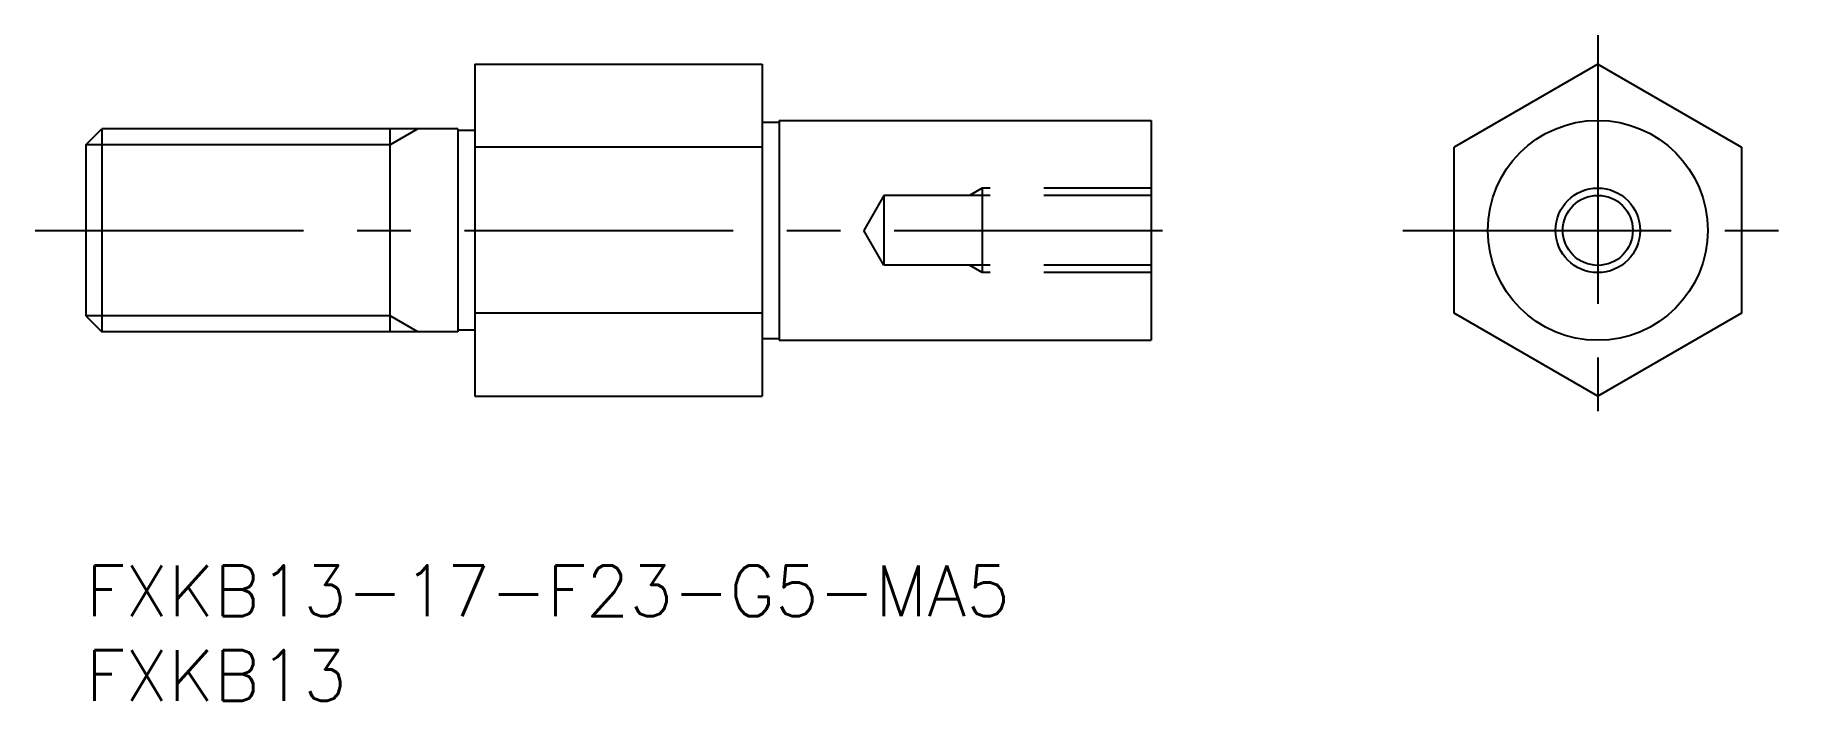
# Model space of a CAD drawing. Extents: x -3 to 101, y -8 to 31.
import ezdxf

# ---------------------------------------------------------------- set-up
doc = ezdxf.new("R2010")
doc.units = 0
doc.header["$LTSCALE"] = 0.5
doc.linetypes.add('CENTER', pattern=[50.8, 31.75, -6.35, 6.35, -6.35])
doc.linetypes.add('DASHED', pattern=[19.05, 12.7, -6.35])
for name, color, linetype in [('MSM_CENTER', 1, 'CENTER'), ('MSM_CONTINUOUS', 7, 'CONTINUOUS'), ('MSM_DASHED', 4, 'DASHED'), ('MSM_NARROW', 5, 'CONTINUOUS'), ('MSM_PART_NUMBER', 7, 'CONTINUOUS')]:
    doc.layers.add(name, color=color, linetype=linetype)
doc.styles.get("Standard").update_dxf_attribs({"font": 'txt.shx', "height": 3, "bigfont": 'bigfont.shx'})

# ---------------------------------------------------------------- blocks, each defined once
blk = doc.blocks.new('*U13')
at = {"layer": 'MSM_PART_NUMBER'}
blk.add_text('FXKB13-17-F23-G5-MA5', height=3, dxfattribs=at).set_placement((0, -3))
blk = doc.blocks.new('*U14')
at = {"layer": 'MSM_PART_NUMBER'}
blk.add_text('FXKB13', height=3, dxfattribs=at).set_placement((0, -8))

msp = doc.modelspace()

# ---------------------------------------------------------------- linework, layer by layer
at = {"layer": 'MSM_CENTER'}
for p, q in [((89.41, 31.35), (89.41, 8.28)), ((-3, 19.81), (66.02, 19.81)), ((77.88, 19.81), (100.95, 19.81))]:
    msp.add_line(p, q, dxfattribs=at)
at = {"layer": 'MSM_CONTINUOUS'}
for p, q in [((23, 29.63), (23, 10)), ((23, 29.63), (40, 29.63)), ((40, 29.63), (40, 10)), ((40, 29.63), (40, 10)), ((89.41, 29.63), (80.91, 24.72)), ((89.41, 29.63), (97.91, 24.72)), ((40, 26.21), (41, 26.21)), ((41, 26.31), (63, 26.31)), ((41, 26.31), (41, 13.31)), ((41, 26.31), (41, 13.31)), ((63, 26.31), (63, 13.31)), ((0, 24.87), (0.95, 25.81)), ((0.95, 25.81), (0.95, 13.81)), ((22, 25.81), (0.95, 25.81)), ((18, 13.81), (18, 25.81)), ((22, 25.81), (22, 13.81)), ((23, 25.71), (22, 25.71)), ((0, 24.87), (0, 14.76)), ((40, 24.72), (23, 24.72)), ((80.91, 14.91), (80.91, 24.72)), ((97.91, 24.72), (97.91, 14.91)), ((0, 14.76), (0.95, 13.81)), ((40, 14.91), (23, 14.91)), ((89.41, 10), (80.91, 14.91)), ((97.91, 14.91), (89.41, 10)), ((22, 13.81), (0.95, 13.81)), ((23, 13.91), (22, 13.91)), ((40, 13.41), (41, 13.41)), ((41, 13.31), (63, 13.31)), ((23, 10), (40, 10))]:
    msp.add_line(p, q, dxfattribs=at)
for radius in [6.5, 2.07]:
    msp.add_circle((89.41, 19.81), radius, dxfattribs=at)
at = {"layer": 'MSM_DASHED'}
for p, q in [((47.19, 21.88), (46, 19.81)), ((63, 21.88), (47.19, 21.88)), ((47.19, 21.88), (47.19, 17.75)), ((53, 22.31), (52.25, 21.88)), ((63, 22.31), (53, 22.31)), ((53, 22.31), (53, 17.31)), ((47.19, 17.75), (46, 19.81)), ((63, 17.75), (47.19, 17.75)), ((53, 17.31), (52.25, 17.75)), ((63, 17.31), (53, 17.31))]:
    msp.add_line(p, q, dxfattribs=at)
at = {"layer": 'MSM_NARROW'}
for p, q in [((19.64, 25.81), (18, 24.87)), ((18, 24.87), (0, 24.87)), ((18, 14.76), (0, 14.76)), ((19.64, 13.81), (18, 14.76))]:
    msp.add_line(p, q, dxfattribs=at)
msp.add_circle((89.41, 19.81), 2.5, dxfattribs=at)

# ---------------------------------------------------------------- block references
at = {"layer": 'MSM_CONTINUOUS'}
for name in ['*U13', '*U14']:
    msp.add_blockref(name, (0, 0), dxfattribs=at)

doc.saveas('drawing.dxf')
